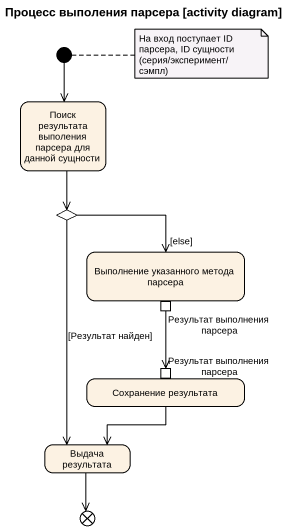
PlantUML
@startuml
title Процесс выполения парсера [activity diagram]
hide empty description
state initial1 <<start>>
state "Поиск результата выполения парсера для данной сущности" as Поиск_результата_выполения
state choice1 <<choice>>
state "Выполнение указанного метода парсера" as Выполнение_указанного {
  state "Результат выполнения парсера" as Результат_выполнения_парсера <<outputPin>>
}
state "Сохранение результата" as Сохранение_результата {
  state "Результат выполнения парсера" as Результат_выполнения_парсера_2 <<inputPin>>
}
state "Выдача результата" as Выдача_результата
state flowfinal1 <<end>>
initial1 --> Поиск_результата_выполения
Поиск_результата_выполения --> choice1
choice1 --> Выполнение_указанного : [else]
choice1 --> Выдача_результата : [Результат найден]
Результат_выполнения_парсера --> Результат_выполнения_парсера_2
Сохранение_результата --> Выдача_результата
Выдача_результата --> flowfinal1
note right of initial1 : На вход поступает ID парсера, ID сущности (серия/эксперимент/сэмпл)
@enduml
